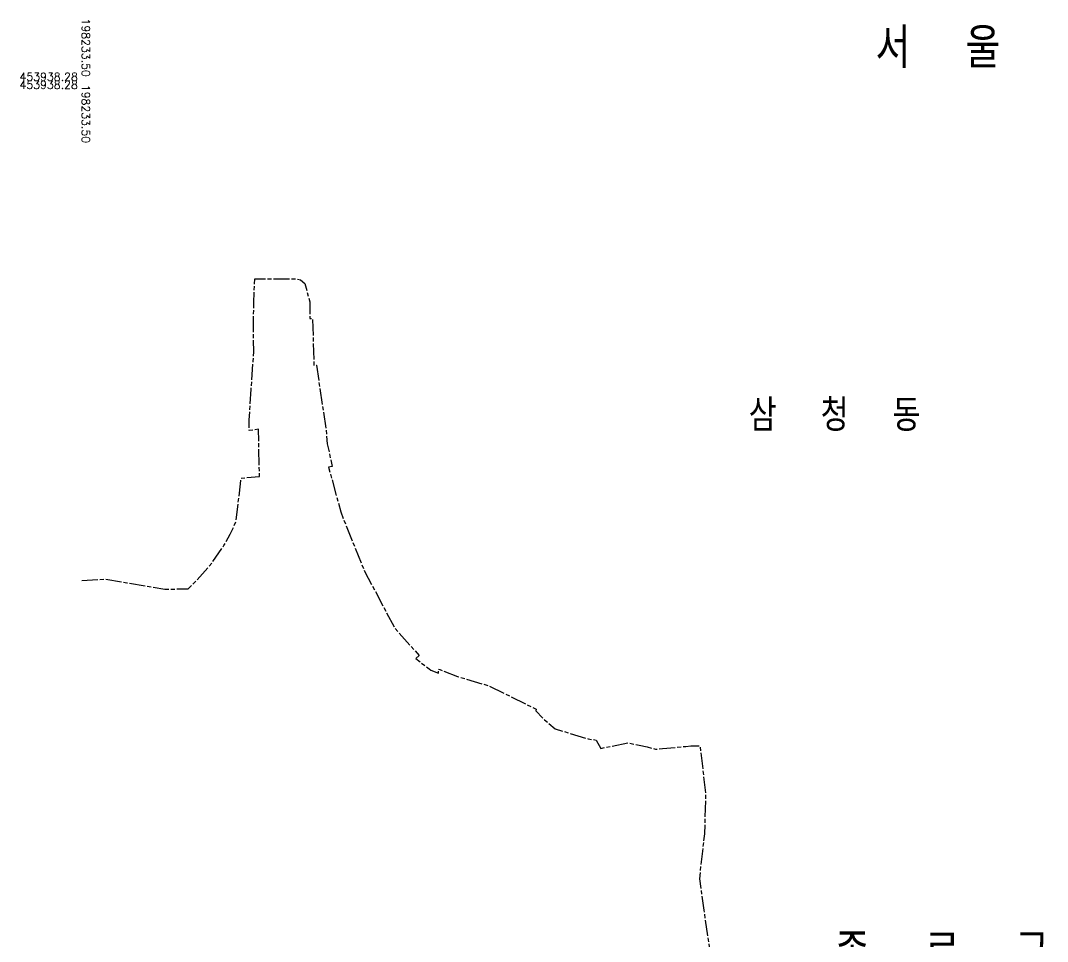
# Model space of a CAD drawing. Header units: feet. Extents: x 197796 to 199821, y 552499 to 555392.
# Drawn here: x 198218.2 to 198474.8, y 553723.2 to 553953.3 of the extents above; entities that cross this region are included whole.
import ezdxf
from ezdxf.enums import TextEntityAlignment as Align

# ---------------------------------------------------------------- set-up
doc = ezdxf.new("R2010")
doc.units = ezdxf.units.FT
doc.header["$MEASUREMENT"] = 0
doc.linetypes.add('JEON', pattern=[12, 4, -0.5, 1, -0.5, 4, -0.5, 1, -0.5])
for name, color, linetype in [('EA0018', 7, 'JEON'), ('ZC251', 7, 'CONTINUOUS'), ('ZC601', 7, 'CONTINUOUS')]:
    doc.layers.add(name, color=color, linetype=linetype)
doc.styles.add('NGSW', font='ROMANS.shx', dxfattribs={"bigfont": 'NGSW.shx'})

msp = doc.modelspace()

# ---------------------------------------------------------------- linework, layer by layer
at = {"layer": 'EA0018', "color": 255, "flags": 128}
msp.add_lwpolyline([(198233.47, 553813.39), (198239.46, 553813.73), (198244.75, 553812.85), (198254.26, 553811.24), (198260.06, 553811.32), (198262.16, 553813.45), (198266.03, 553817.8), (198269.02, 553822.13), (198270.59, 553824.98), (198272.06, 553828.19), (198273.12, 553837.54), (198273.32, 553839.01), (198277.89, 553839.37), (198277.67, 553851.23), (198275.35, 553850.88), (198275.35, 553853.45), (198275.82, 553861.2), (198276.32, 553868.18), (198276.48, 553870.55), (198276.39, 553875.4), (198276.41, 553879.37), (198276.47, 553882.8), (198276.7, 553888.8), (198287.1, 553888.79), (198288.11, 553888.5), (198289.26, 553887.6), (198290.44, 553883.04), (198290.46, 553878.91), (198291.17, 553878.88), (198291.47, 553867.21), (198292.11, 553867.21), (198294.51, 553851.07), (198294.84, 553847.54), (198296.06, 553841.86), (198295.16, 553841.73), (198298.21, 553830.56), (198299.7, 553826.62), (198304.22, 553815.57), (198311.76, 553801.4), (198315.54, 553797.18), (198317.79, 553794.68), (198316.93, 553793.91), (198320.32, 553791.29), (198320.67, 553791.02), (198322.62, 553790.23), (198322.62, 553791.28), (198322.99, 553791.13), (198327.34, 553789.41), (198335.2, 553787.09), (198340.37, 553784.55), (198347.04, 553781.26), (198346.91, 553780.86), (198349.15, 553778.56), (198351.78, 553776.33), (198360.02, 553773.83), (198362.01, 553773.52), (198363.17, 553771.45), (198370, 553772.8), (198372.77, 553772.29), (198374.79, 553771.83), (198376.85, 553771.22), (198378.56, 553771.39), (198384.43, 553771.94), (198385.68, 553772.05), (198387.15, 553772.07), (198387.98, 553772.05), (198389.38, 553759.88), (198389.07, 553750.09), (198388.12, 553741.94), (198387.83, 553738.84), (198388.93, 553730.99), (198390.36, 553721.04), (198391.71, 553704.04), (198391.95, 553702.23), (198392.92, 553696.94), (198394.6, 553688.29), (198395.19, 553676.17), (198395.94, 553669.58), (198394.59, 553656.44)], dxfattribs=at)

# ---------------------------------------------------------------- texts
at = {"layer": 'ZC251', "style": 'NGSW'}
for s, height, p in [('삼  청  동', 8, (198400.13, 553850.73)), ('종  로  구', 10, (198421.64, 553715.34))]:
    msp.add_text(s, height=height, dxfattribs=at).set_placement(p)
at = {"layer": 'ZC601', "style": 'NGSW'}
msp.add_text('198233.50', height=2, rotation=270, dxfattribs=at).set_placement((198233.5, 553939.28), align=Align.RIGHT)
msp.add_text('서  울', height=10, dxfattribs=at).set_placement((198431.81, 553941.49))
for p in [(198232.5, 553938.28), (198232.5, 553936.28)]:
    msp.add_text('453938.28', height=2, dxfattribs=at).set_placement(p, align=Align.RIGHT)
msp.add_text('198233.50', height=2, rotation=270, dxfattribs=at).set_placement((198233.5, 553937.28))

doc.saveas('drawing.dxf')
